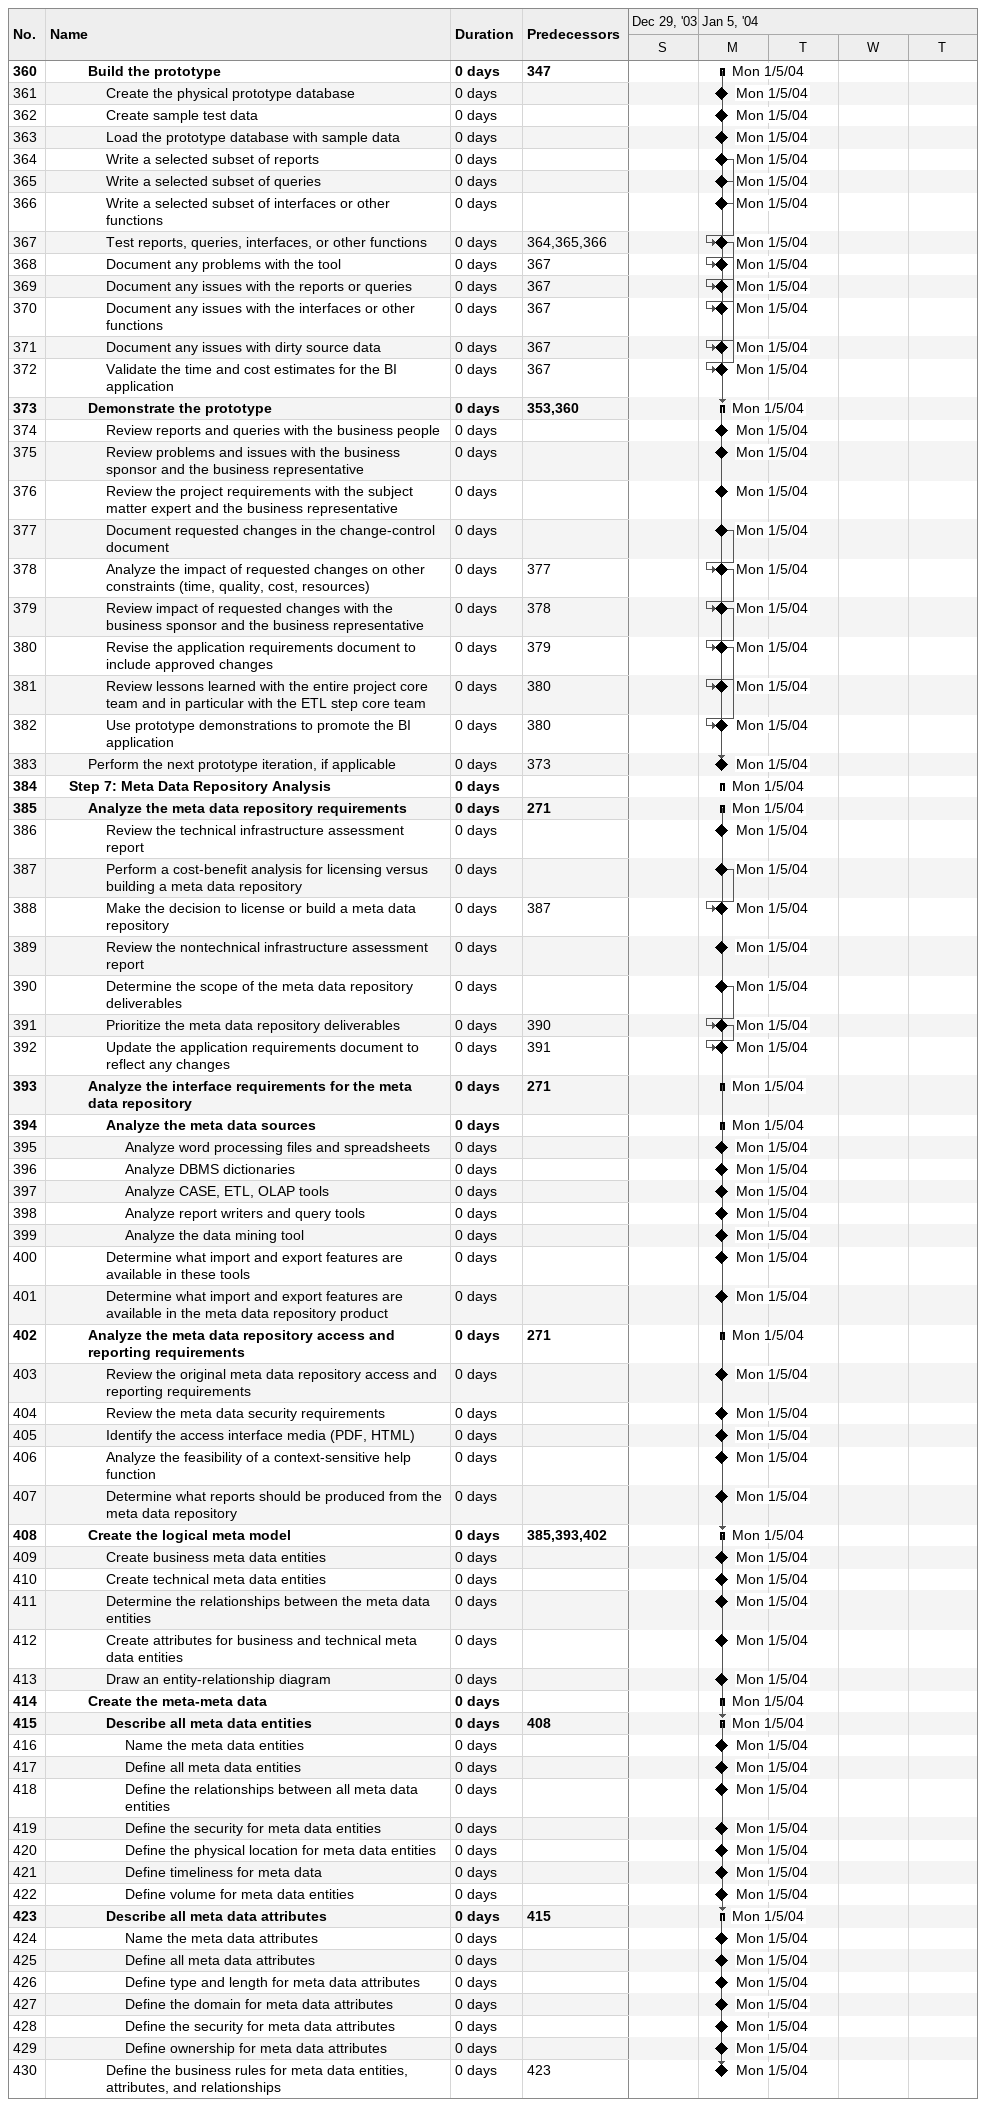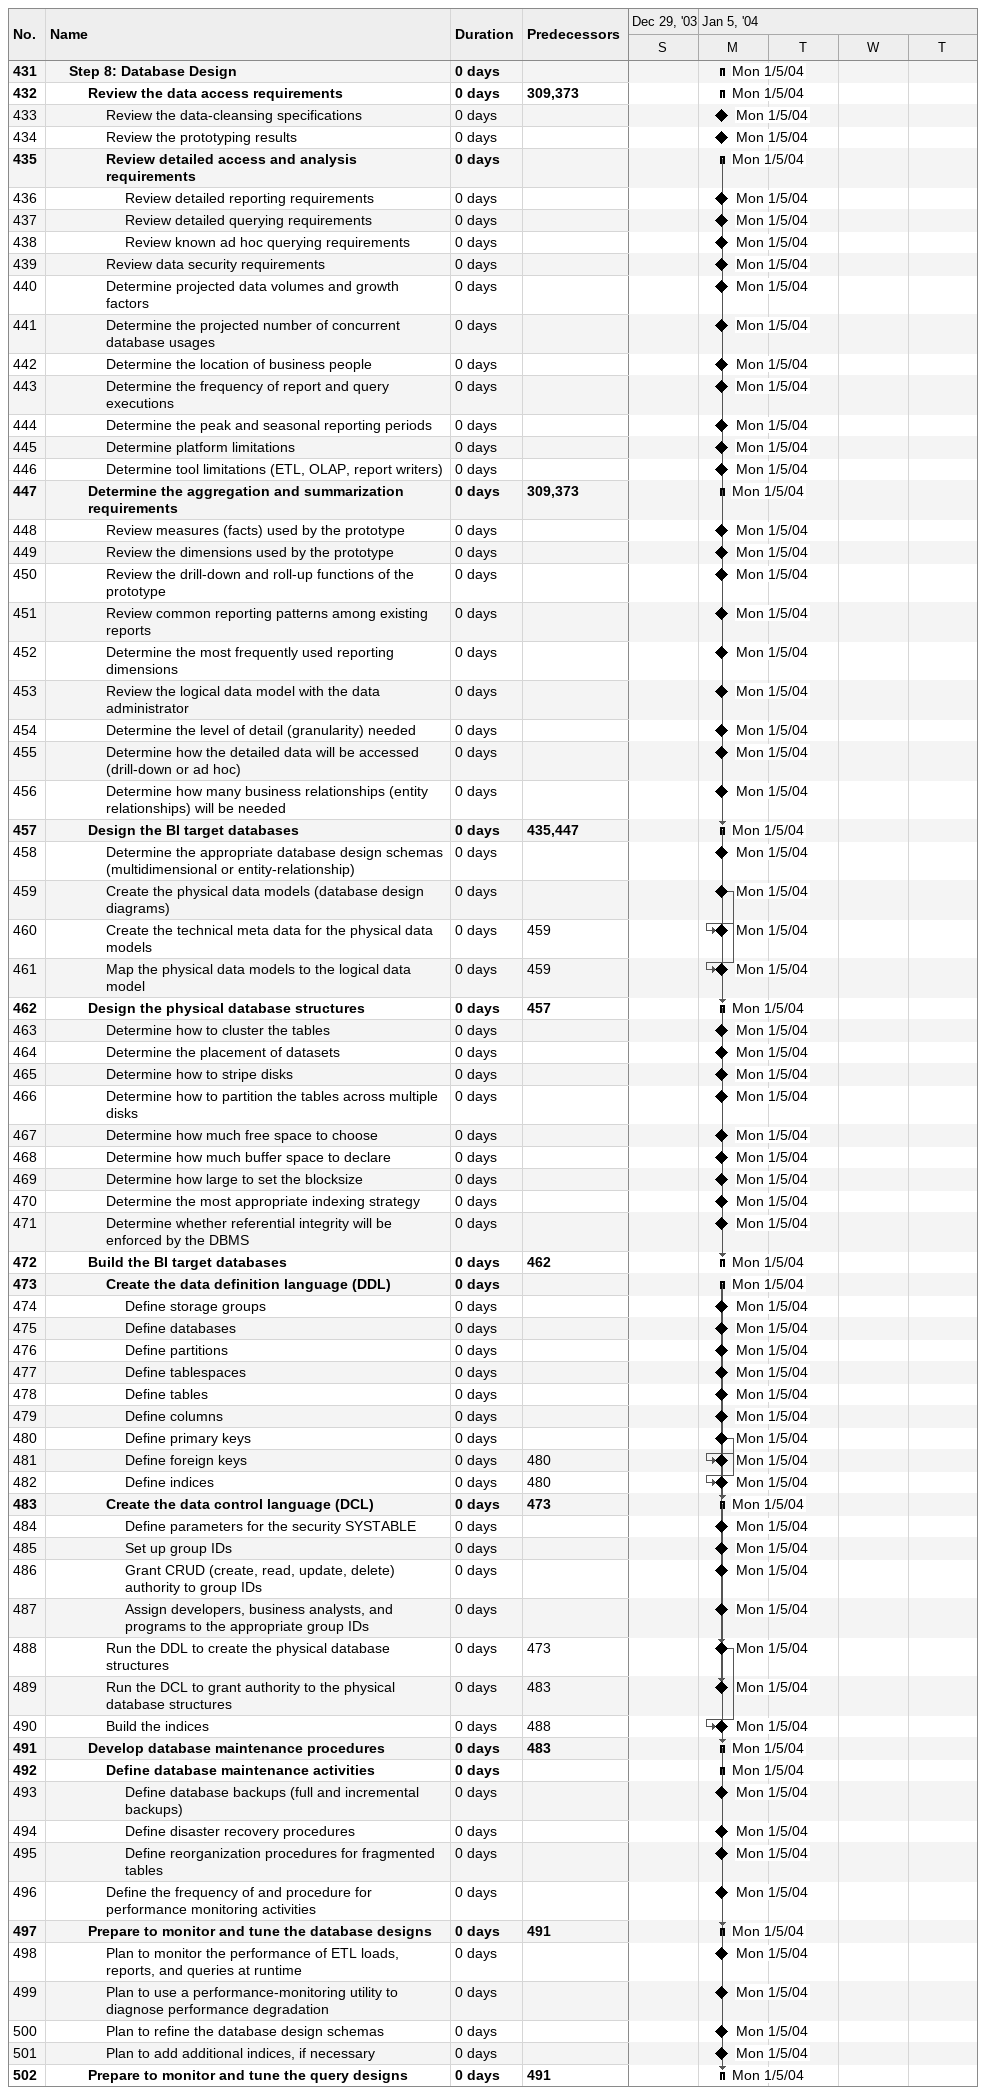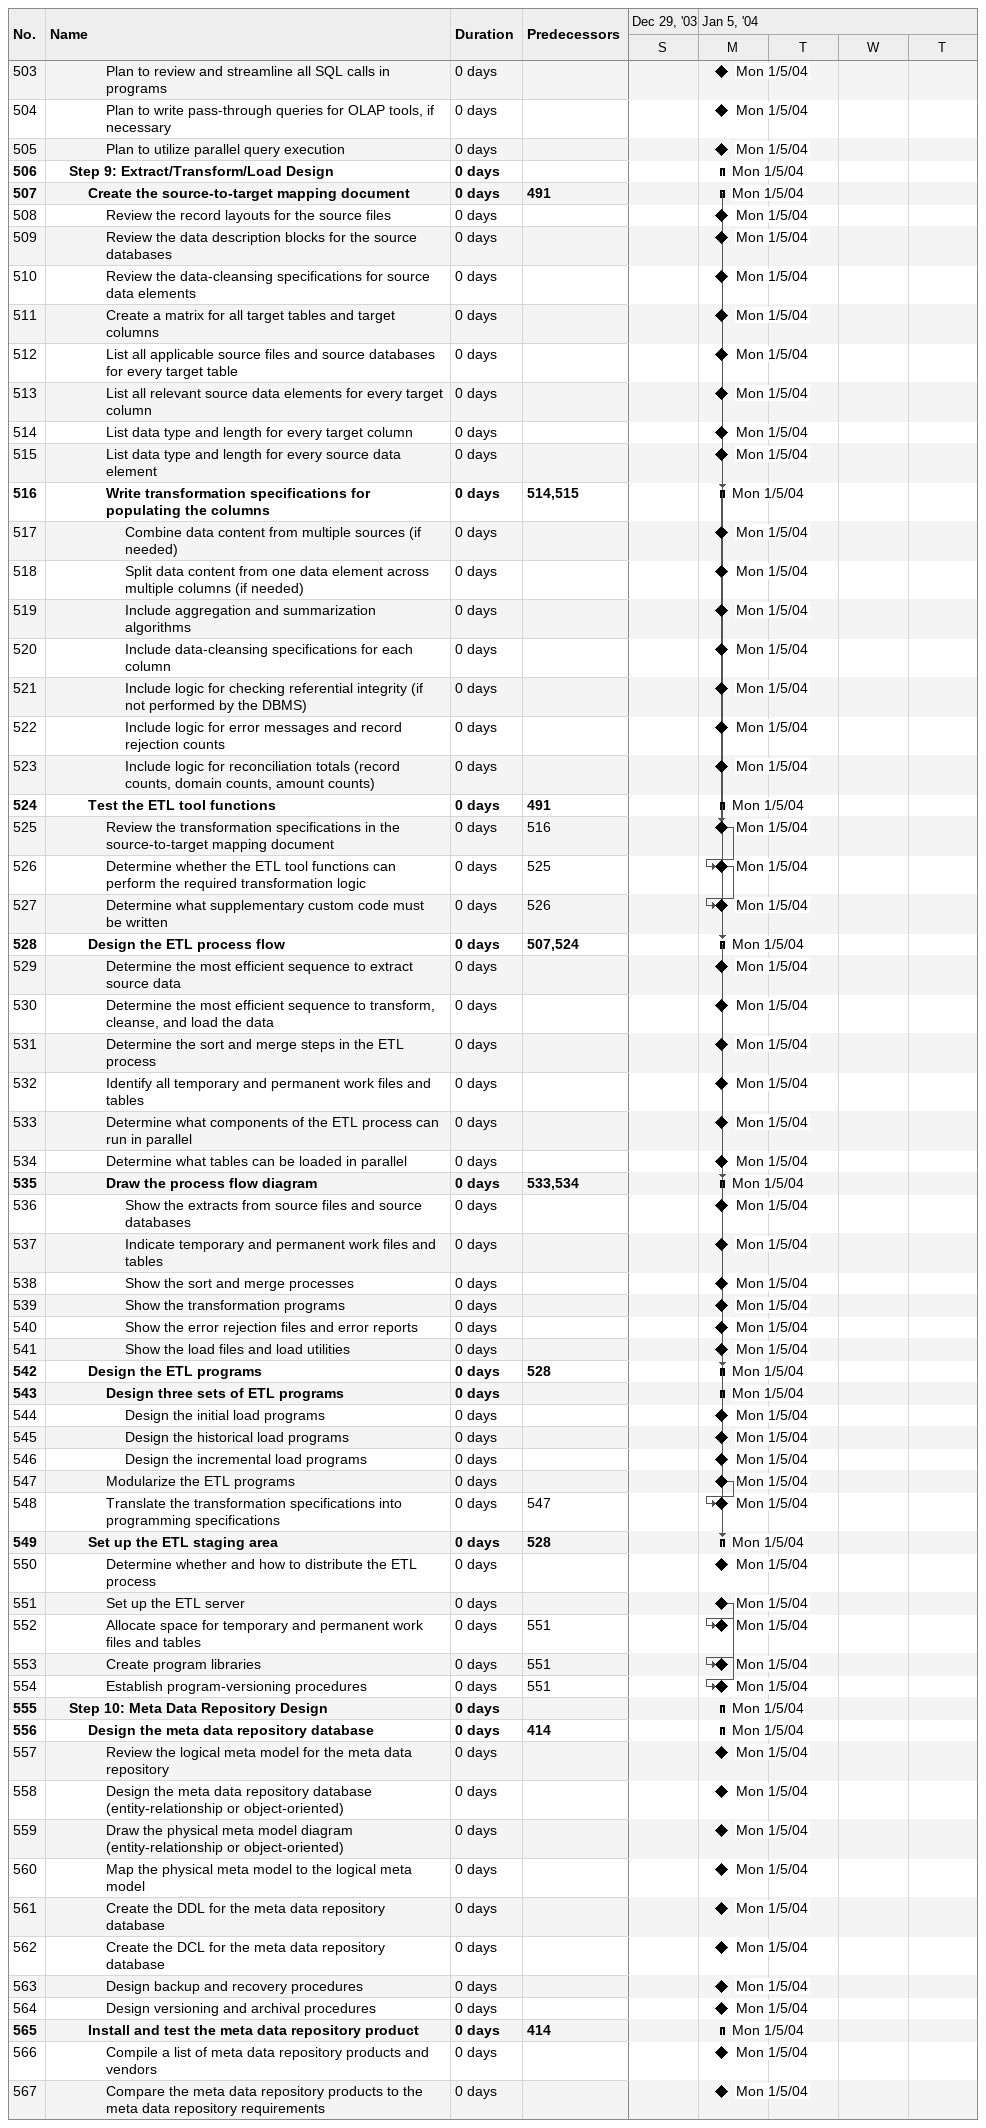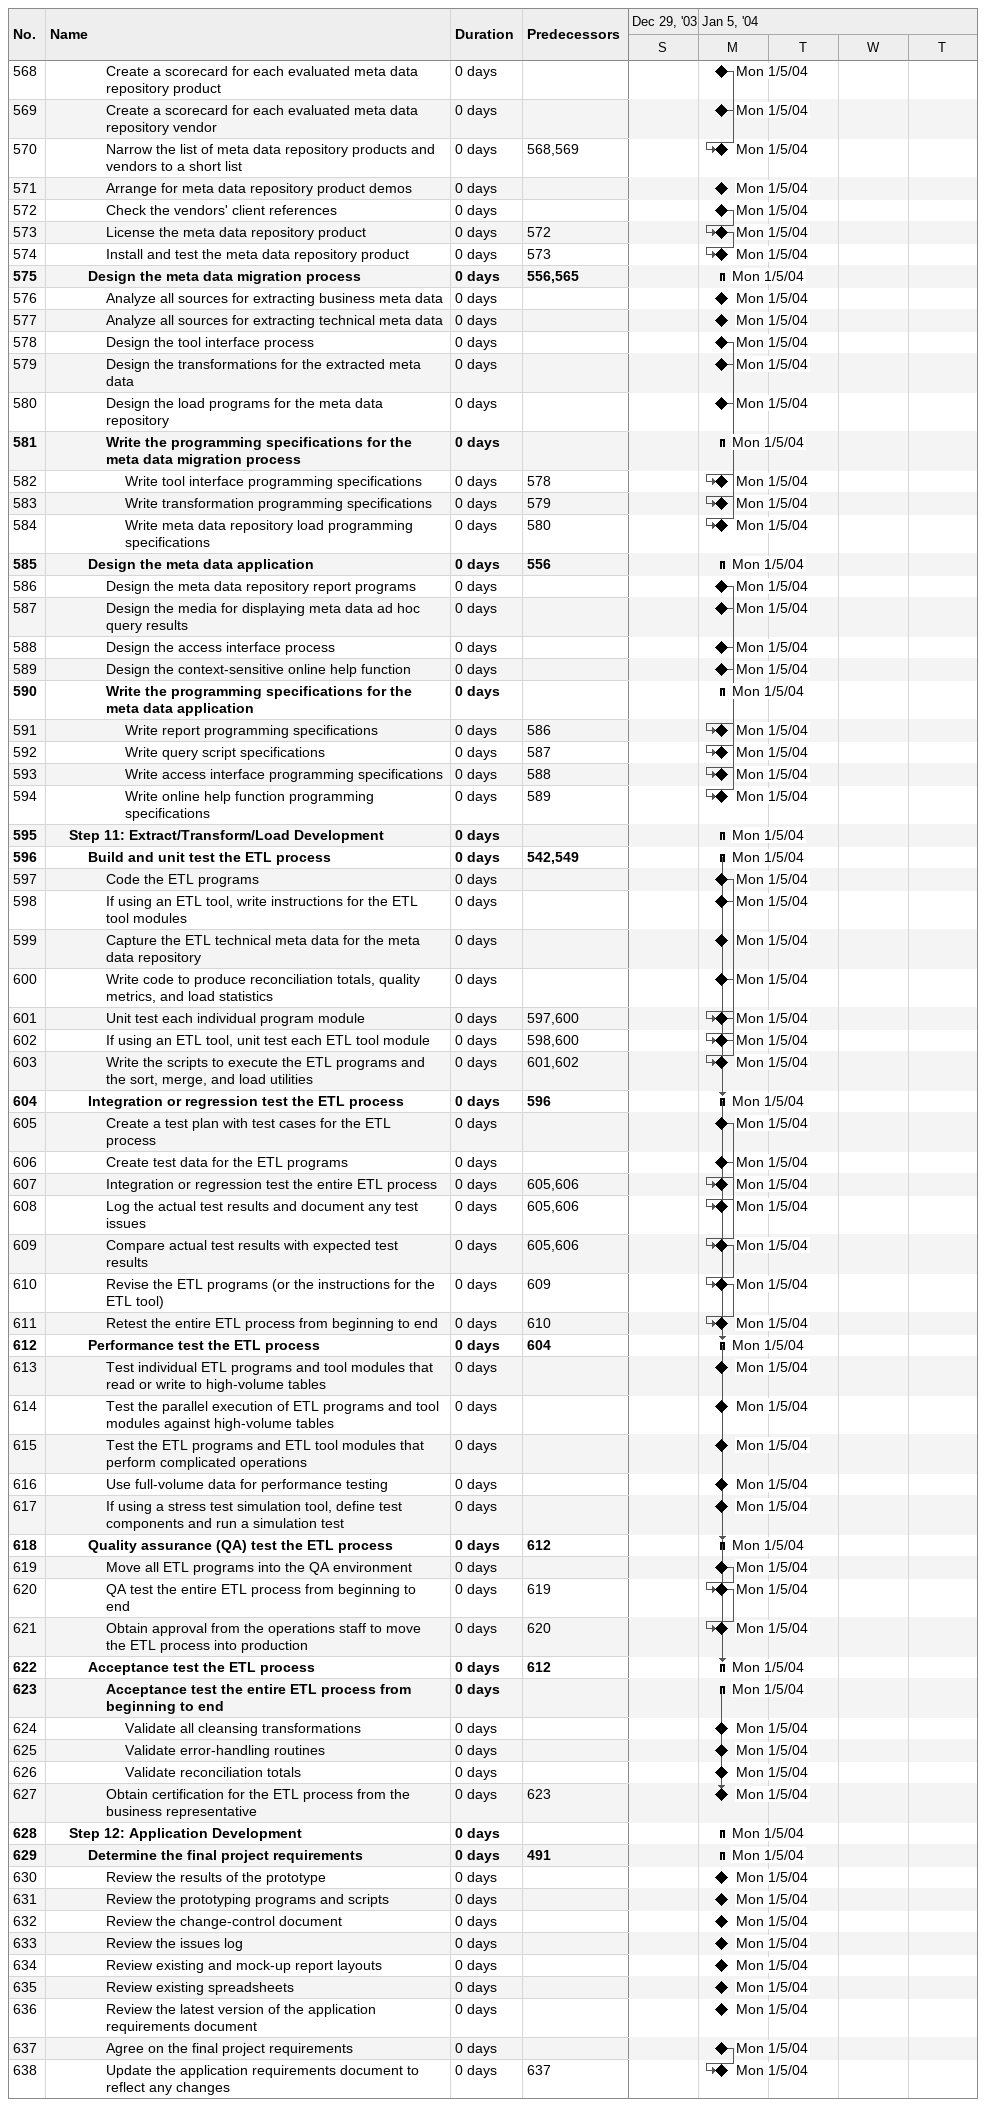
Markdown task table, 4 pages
| ID | Level | Task | Duration | Start | Finish | Predecessors |
|---|---|---|---|---|---|---|
| 360 | 3 | **Build the prototype** | 0d | 2004-01-05 | 2004-01-05 | 347 |
| 361 | 4 | Create the physical prototype database | 0d | 2004-01-05 | 2004-01-05 |  |
| 362 | 4 | Create sample test data | 0d | 2004-01-05 | 2004-01-05 |  |
| 363 | 4 | Load the prototype database with sample data | 0d | 2004-01-05 | 2004-01-05 |  |
| 364 | 4 | Write a selected subset of reports | 0d | 2004-01-05 | 2004-01-05 |  |
| 365 | 4 | Write a selected subset of queries | 0d | 2004-01-05 | 2004-01-05 |  |
| 366 | 4 | Write a selected subset of interfaces or other functions | 0d | 2004-01-05 | 2004-01-05 |  |
| 367 | 4 | Test reports, queries, interfaces, or other functions | 0d | 2004-01-05 | 2004-01-05 | 364, 365, 366 |
| 368 | 4 | Document any problems with the tool | 0d | 2004-01-05 | 2004-01-05 | 367 |
| 369 | 4 | Document any issues with the reports or queries | 0d | 2004-01-05 | 2004-01-05 | 367 |
| 370 | 4 | Document any issues with the interfaces or other functions | 0d | 2004-01-05 | 2004-01-05 | 367 |
| 371 | 4 | Document any issues with dirty source data | 0d | 2004-01-05 | 2004-01-05 | 367 |
| 372 | 4 | Validate the time and cost estimates for the BI application | 0d | 2004-01-05 | 2004-01-05 | 367 |
| 373 | 3 | **Demonstrate the prototype** | 0d | 2004-01-05 | 2004-01-05 | 353, 360 |
| 374 | 4 | Review reports and queries with the business people | 0d | 2004-01-05 | 2004-01-05 |  |
| 375 | 4 | Review problems and issues with the business sponsor and the business representative | 0d | 2004-01-05 | 2004-01-05 |  |
| 376 | 4 | Review the project requirements with the subject matter expert and the business representative | 0d | 2004-01-05 | 2004-01-05 |  |
| 377 | 4 | Document requested changes in the change-control document | 0d | 2004-01-05 | 2004-01-05 |  |
| 378 | 4 | Analyze the impact of requested changes on other constraints (time, quality, cost, resources) | 0d | 2004-01-05 | 2004-01-05 | 377 |
| 379 | 4 | Review impact of requested changes with the business sponsor and the business representative | 0d | 2004-01-05 | 2004-01-05 | 378 |
| 380 | 4 | Revise the application requirements document to include approved changes | 0d | 2004-01-05 | 2004-01-05 | 379 |
| 381 | 4 | Review lessons learned with the entire project core team and in particular with the ETL step core team | 0d | 2004-01-05 | 2004-01-05 | 380 |
| 382 | 4 | Use prototype demonstrations to promote the BI application | 0d | 2004-01-05 | 2004-01-05 | 380 |
| 383 | 3 | Perform the next prototype iteration, if applicable | 0d | 2004-01-05 | 2004-01-05 | 373 |
| 384 | 2 | **Step 7: Meta Data Repository Analysis** | 0d | 2004-01-05 | 2004-01-05 |  |
| 385 | 3 | **Analyze the meta data repository requirements** | 0d | 2004-01-05 | 2004-01-05 | 271 |
| 386 | 4 | Review the technical infrastructure assessment report | 0d | 2004-01-05 | 2004-01-05 |  |
| 387 | 4 | Perform a cost-benefit analysis for licensing versus building a meta data repository | 0d | 2004-01-05 | 2004-01-05 |  |
| 388 | 4 | Make the decision to license or build a meta data repository | 0d | 2004-01-05 | 2004-01-05 | 387 |
| 389 | 4 | Review the nontechnical infrastructure assessment report | 0d | 2004-01-05 | 2004-01-05 |  |
| 390 | 4 | Determine the scope of the meta data repository deliverables | 0d | 2004-01-05 | 2004-01-05 |  |
| 391 | 4 | Prioritize the meta data repository deliverables | 0d | 2004-01-05 | 2004-01-05 | 390 |
| 392 | 4 | Update the application requirements document to reflect any changes | 0d | 2004-01-05 | 2004-01-05 | 391 |
| 393 | 3 | **Analyze the interface requirements for the meta data repository** | 0d | 2004-01-05 | 2004-01-05 | 271 |
| 394 | 4 | **Analyze the meta data sources** | 0d | 2004-01-05 | 2004-01-05 |  |
| 395 | 5 | Analyze word processing files and spreadsheets | 0d | 2004-01-05 | 2004-01-05 |  |
| 396 | 5 | Analyze DBMS dictionaries | 0d | 2004-01-05 | 2004-01-05 |  |
| 397 | 5 | Analyze CASE, ETL, OLAP tools | 0d | 2004-01-05 | 2004-01-05 |  |
| 398 | 5 | Analyze report writers and query tools | 0d | 2004-01-05 | 2004-01-05 |  |
| 399 | 5 | Analyze the data mining tool | 0d | 2004-01-05 | 2004-01-05 |  |
| 400 | 4 | Determine what import and export features are available in these tools | 0d | 2004-01-05 | 2004-01-05 |  |
| 401 | 4 | Determine what import and export features are available in the meta data repository product | 0d | 2004-01-05 | 2004-01-05 |  |
| 402 | 3 | **Analyze the meta data repository access and reporting requirements** | 0d | 2004-01-05 | 2004-01-05 | 271 |
| 403 | 4 | Review the original meta data repository access and reporting requirements | 0d | 2004-01-05 | 2004-01-05 |  |
| 404 | 4 | Review the meta data security requirements | 0d | 2004-01-05 | 2004-01-05 |  |
| 405 | 4 | Identify the access interface media (PDF, HTML) | 0d | 2004-01-05 | 2004-01-05 |  |
| 406 | 4 | Analyze the feasibility of a context-sensitive help function | 0d | 2004-01-05 | 2004-01-05 |  |
| 407 | 4 | Determine what reports should be produced from the meta data repository | 0d | 2004-01-05 | 2004-01-05 |  |
| 408 | 3 | **Create the logical meta model** | 0d | 2004-01-05 | 2004-01-05 | 385, 393, 402 |
| 409 | 4 | Create business meta data entities | 0d | 2004-01-05 | 2004-01-05 |  |
| 410 | 4 | Create technical meta data entities | 0d | 2004-01-05 | 2004-01-05 |  |
| 411 | 4 | Determine the relationships between the meta data entities | 0d | 2004-01-05 | 2004-01-05 |  |
| 412 | 4 | Create attributes for business and technical meta data entities | 0d | 2004-01-05 | 2004-01-05 |  |
| 413 | 4 | Draw an entity-relationship diagram | 0d | 2004-01-05 | 2004-01-05 |  |
| 414 | 3 | **Create the meta-meta data** | 0d | 2004-01-05 | 2004-01-05 |  |
| 415 | 4 | **Describe all meta data entities** | 0d | 2004-01-05 | 2004-01-05 | 408 |
| 416 | 5 | Name the meta data entities | 0d | 2004-01-05 | 2004-01-05 |  |
| 417 | 5 | Define all meta data entities | 0d | 2004-01-05 | 2004-01-05 |  |
| 418 | 5 | Define the relationships between all meta data entities | 0d | 2004-01-05 | 2004-01-05 |  |
| 419 | 5 | Define the security for meta data entities | 0d | 2004-01-05 | 2004-01-05 |  |
| 420 | 5 | Define the physical location for meta data entities | 0d | 2004-01-05 | 2004-01-05 |  |
| 421 | 5 | Define timeliness for meta data | 0d | 2004-01-05 | 2004-01-05 |  |
| 422 | 5 | Define volume for meta data entities | 0d | 2004-01-05 | 2004-01-05 |  |
| 423 | 4 | **Describe all meta data attributes** | 0d | 2004-01-05 | 2004-01-05 | 415 |
| 424 | 5 | Name the meta data attributes | 0d | 2004-01-05 | 2004-01-05 |  |
| 425 | 5 | Define all meta data attributes | 0d | 2004-01-05 | 2004-01-05 |  |
| 426 | 5 | Define type and length for meta data attributes | 0d | 2004-01-05 | 2004-01-05 |  |
| 427 | 5 | Define the domain for meta data attributes | 0d | 2004-01-05 | 2004-01-05 |  |
| 428 | 5 | Define the security for meta data attributes | 0d | 2004-01-05 | 2004-01-05 |  |
| 429 | 5 | Define ownership for meta data attributes | 0d | 2004-01-05 | 2004-01-05 |  |
| 430 | 4 | Define the business rules for meta data entities, attributes, and relationships | 0d | 2004-01-05 | 2004-01-05 | 423 |
| 431 | 2 | **Step 8: Database Design** | 0d | 2004-01-05 | 2004-01-05 |  |
| 432 | 3 | **Review the data access requirements** | 0d | 2004-01-05 | 2004-01-05 | 309, 373 |
| 433 | 4 | Review the data-cleansing specifications | 0d | 2004-01-05 | 2004-01-05 |  |
| 434 | 4 | Review the prototyping results | 0d | 2004-01-05 | 2004-01-05 |  |
| 435 | 4 | **Review detailed access and analysis requirements** | 0d | 2004-01-05 | 2004-01-05 |  |
| 436 | 5 | Review detailed reporting requirements | 0d | 2004-01-05 | 2004-01-05 |  |
| 437 | 5 | Review detailed querying requirements | 0d | 2004-01-05 | 2004-01-05 |  |
| 438 | 5 | Review known ad hoc querying requirements | 0d | 2004-01-05 | 2004-01-05 |  |
| 439 | 4 | Review data security requirements | 0d | 2004-01-05 | 2004-01-05 |  |
| 440 | 4 | Determine projected data volumes and growth factors | 0d | 2004-01-05 | 2004-01-05 |  |
| 441 | 4 | Determine the projected number of concurrent database usages | 0d | 2004-01-05 | 2004-01-05 |  |
| 442 | 4 | Determine the location of business people | 0d | 2004-01-05 | 2004-01-05 |  |
| 443 | 4 | Determine the frequency of report and query executions | 0d | 2004-01-05 | 2004-01-05 |  |
| 444 | 4 | Determine the peak and seasonal reporting periods | 0d | 2004-01-05 | 2004-01-05 |  |
| 445 | 4 | Determine platform limitations | 0d | 2004-01-05 | 2004-01-05 |  |
| 446 | 4 | Determine tool limitations (ETL, OLAP, report writers) | 0d | 2004-01-05 | 2004-01-05 |  |
| 447 | 3 | **Determine the aggregation and summarization requirements** | 0d | 2004-01-05 | 2004-01-05 | 309, 373 |
| 448 | 4 | Review measures (facts) used by the prototype | 0d | 2004-01-05 | 2004-01-05 |  |
| 449 | 4 | Review the dimensions used by the prototype | 0d | 2004-01-05 | 2004-01-05 |  |
| 450 | 4 | Review the drill-down and roll-up functions of the prototype | 0d | 2004-01-05 | 2004-01-05 |  |
| 451 | 4 | Review common reporting patterns among existing reports | 0d | 2004-01-05 | 2004-01-05 |  |
| 452 | 4 | Determine the most frequently used reporting dimensions | 0d | 2004-01-05 | 2004-01-05 |  |
| 453 | 4 | Review the logical data model with the data administrator | 0d | 2004-01-05 | 2004-01-05 |  |
| 454 | 4 | Determine the level of detail (granularity) needed | 0d | 2004-01-05 | 2004-01-05 |  |
| 455 | 4 | Determine how the detailed data will be accessed (drill-down or ad hoc) | 0d | 2004-01-05 | 2004-01-05 |  |
| 456 | 4 | Determine how many business relationships (entity relationships) will be needed | 0d | 2004-01-05 | 2004-01-05 |  |
| 457 | 3 | **Design the BI target databases** | 0d | 2004-01-05 | 2004-01-05 | 435, 447 |
| 458 | 4 | Determine the appropriate database design schemas (multidimensional or entity-relationship) | 0d | 2004-01-05 | 2004-01-05 |  |
| 459 | 4 | Create the physical data models (database design diagrams) | 0d | 2004-01-05 | 2004-01-05 |  |
| 460 | 4 | Create the technical meta data for the physical data models | 0d | 2004-01-05 | 2004-01-05 | 459 |
| 461 | 4 | Map the physical data models to the logical data model | 0d | 2004-01-05 | 2004-01-05 | 459 |
| 462 | 3 | **Design the physical database structures** | 0d | 2004-01-05 | 2004-01-05 | 457 |
| 463 | 4 | Determine how to cluster the tables | 0d | 2004-01-05 | 2004-01-05 |  |
| 464 | 4 | Determine the placement of datasets | 0d | 2004-01-05 | 2004-01-05 |  |
| 465 | 4 | Determine how to stripe disks | 0d | 2004-01-05 | 2004-01-05 |  |
| 466 | 4 | Determine how to partition the tables across multiple disks | 0d | 2004-01-05 | 2004-01-05 |  |
| 467 | 4 | Determine how much free space to choose | 0d | 2004-01-05 | 2004-01-05 |  |
| 468 | 4 | Determine how much buffer space to declare | 0d | 2004-01-05 | 2004-01-05 |  |
| 469 | 4 | Determine how large to set the blocksize | 0d | 2004-01-05 | 2004-01-05 |  |
| 470 | 4 | Determine the most appropriate indexing strategy | 0d | 2004-01-05 | 2004-01-05 |  |
| 471 | 4 | Determine whether referential integrity will be enforced by the DBMS | 0d | 2004-01-05 | 2004-01-05 |  |
| 472 | 3 | **Build the BI target databases** | 0d | 2004-01-05 | 2004-01-05 | 462 |
| 473 | 4 | **Create the data definition language (DDL)** | 0d | 2004-01-05 | 2004-01-05 |  |
| 474 | 5 | Define storage groups | 0d | 2004-01-05 | 2004-01-05 |  |
| 475 | 5 | Define databases | 0d | 2004-01-05 | 2004-01-05 |  |
| 476 | 5 | Define partitions | 0d | 2004-01-05 | 2004-01-05 |  |
| 477 | 5 | Define tablespaces | 0d | 2004-01-05 | 2004-01-05 |  |
| 478 | 5 | Define tables | 0d | 2004-01-05 | 2004-01-05 |  |
| 479 | 5 | Define columns | 0d | 2004-01-05 | 2004-01-05 |  |
| 480 | 5 | Define primary keys | 0d | 2004-01-05 | 2004-01-05 |  |
| 481 | 5 | Define foreign keys | 0d | 2004-01-05 | 2004-01-05 | 480 |
| 482 | 5 | Define indices | 0d | 2004-01-05 | 2004-01-05 | 480 |
| 483 | 4 | **Create the data control language (DCL)** | 0d | 2004-01-05 | 2004-01-05 | 473 |
| 484 | 5 | Define parameters for the security SYSTABLE | 0d | 2004-01-05 | 2004-01-05 |  |
| 485 | 5 | Set up group IDs | 0d | 2004-01-05 | 2004-01-05 |  |
| 486 | 5 | Grant CRUD (create, read, update, delete) authority to group IDs | 0d | 2004-01-05 | 2004-01-05 |  |
| 487 | 5 | Assign developers, business analysts, and programs to the appropriate group IDs | 0d | 2004-01-05 | 2004-01-05 |  |
| 488 | 4 | Run the DDL to create the physical database structures | 0d | 2004-01-05 | 2004-01-05 | 473 |
| 489 | 4 | Run the DCL to grant authority to the physical database structures | 0d | 2004-01-05 | 2004-01-05 | 483 |
| 490 | 4 | Build the indices | 0d | 2004-01-05 | 2004-01-05 | 488 |
| 491 | 3 | **Develop database maintenance procedures** | 0d | 2004-01-05 | 2004-01-05 | 483 |
| 492 | 4 | **Define database maintenance activities** | 0d | 2004-01-05 | 2004-01-05 |  |
| 493 | 5 | Define database backups (full and incremental backups) | 0d | 2004-01-05 | 2004-01-05 |  |
| 494 | 5 | Define disaster recovery procedures | 0d | 2004-01-05 | 2004-01-05 |  |
| 495 | 5 | Define reorganization procedures for fragmented tables | 0d | 2004-01-05 | 2004-01-05 |  |
| 496 | 4 | Define the frequency of and procedure for performance monitoring activities | 0d | 2004-01-05 | 2004-01-05 |  |
| 497 | 3 | **Prepare to monitor and tune the database designs** | 0d | 2004-01-05 | 2004-01-05 | 491 |
| 498 | 4 | Plan to monitor the performance of ETL loads, reports, and queries at runtime | 0d | 2004-01-05 | 2004-01-05 |  |
| 499 | 4 | Plan to use a performance-monitoring utility to diagnose performance degradation | 0d | 2004-01-05 | 2004-01-05 |  |
| 500 | 4 | Plan to refine the database design schemas | 0d | 2004-01-05 | 2004-01-05 |  |
| 501 | 4 | Plan to add additional indices, if necessary | 0d | 2004-01-05 | 2004-01-05 |  |
| 502 | 3 | **Prepare to monitor and tune the query designs** | 0d | 2004-01-05 | 2004-01-05 | 491 |
| 503 | 4 | Plan to review and streamline all SQL calls in programs | 0d | 2004-01-05 | 2004-01-05 |  |
| 504 | 4 | Plan to write pass-through queries for OLAP tools, if necessary | 0d | 2004-01-05 | 2004-01-05 |  |
| 505 | 4 | Plan to utilize parallel query execution | 0d | 2004-01-05 | 2004-01-05 |  |
| 506 | 2 | **Step 9: Extract/Transform/Load Design** | 0d | 2004-01-05 | 2004-01-05 |  |
| 507 | 3 | **Create the source-to-target mapping document** | 0d | 2004-01-05 | 2004-01-05 | 491 |
| 508 | 4 | Review the record layouts for the source files | 0d | 2004-01-05 | 2004-01-05 |  |
| 509 | 4 | Review the data description blocks for the source databases | 0d | 2004-01-05 | 2004-01-05 |  |
| 510 | 4 | Review the data-cleansing specifications for source data elements | 0d | 2004-01-05 | 2004-01-05 |  |
| 511 | 4 | Create a matrix for all target tables and target columns | 0d | 2004-01-05 | 2004-01-05 |  |
| 512 | 4 | List all applicable source files and source databases for every target table | 0d | 2004-01-05 | 2004-01-05 |  |
| 513 | 4 | List all relevant source data elements for every target column | 0d | 2004-01-05 | 2004-01-05 |  |
| 514 | 4 | List data type and length for every target column | 0d | 2004-01-05 | 2004-01-05 |  |
| 515 | 4 | List data type and length for every source data element | 0d | 2004-01-05 | 2004-01-05 |  |
| 516 | 4 | **Write transformation specifications for populating the columns** | 0d | 2004-01-05 | 2004-01-05 | 514, 515 |
| 517 | 5 | Combine data content from multiple sources (if needed) | 0d | 2004-01-05 | 2004-01-05 |  |
| 518 | 5 | Split data content from one data element across multiple columns (if needed) | 0d | 2004-01-05 | 2004-01-05 |  |
| 519 | 5 | Include aggregation and summarization algorithms | 0d | 2004-01-05 | 2004-01-05 |  |
| 520 | 5 | Include data-cleansing specifications for each column | 0d | 2004-01-05 | 2004-01-05 |  |
| 521 | 5 | Include logic for checking referential integrity (if not performed by the DBMS) | 0d | 2004-01-05 | 2004-01-05 |  |
| 522 | 5 | Include logic for error messages and record rejection counts | 0d | 2004-01-05 | 2004-01-05 |  |
| 523 | 5 | Include logic for reconciliation totals (record counts, domain counts, amount counts) | 0d | 2004-01-05 | 2004-01-05 |  |
| 524 | 3 | **Test the ETL tool functions** | 0d | 2004-01-05 | 2004-01-05 | 491 |
| 525 | 4 | Review the transformation specifications in the source-to-target mapping document | 0d | 2004-01-05 | 2004-01-05 | 516 |
| 526 | 4 | Determine whether the ETL tool functions can perform the required transformation logic | 0d | 2004-01-05 | 2004-01-05 | 525 |
| 527 | 4 | Determine what supplementary custom code must be written | 0d | 2004-01-05 | 2004-01-05 | 526 |
| 528 | 3 | **Design the ETL process flow** | 0d | 2004-01-05 | 2004-01-05 | 507, 524 |
| 529 | 4 | Determine the most efficient sequence to extract source data | 0d | 2004-01-05 | 2004-01-05 |  |
| 530 | 4 | Determine the most efficient sequence to transform, cleanse, and load the data | 0d | 2004-01-05 | 2004-01-05 |  |
| 531 | 4 | Determine the sort and merge steps in the ETL process | 0d | 2004-01-05 | 2004-01-05 |  |
| 532 | 4 | Identify all temporary and permanent work files and tables | 0d | 2004-01-05 | 2004-01-05 |  |
| 533 | 4 | Determine what components of the ETL process can run in parallel | 0d | 2004-01-05 | 2004-01-05 |  |
| 534 | 4 | Determine what tables can be loaded in parallel | 0d | 2004-01-05 | 2004-01-05 |  |
| 535 | 4 | **Draw the process flow diagram** | 0d | 2004-01-05 | 2004-01-05 | 533, 534 |
| 536 | 5 | Show the extracts from source files and source databases | 0d | 2004-01-05 | 2004-01-05 |  |
| 537 | 5 | Indicate temporary and permanent work files and tables | 0d | 2004-01-05 | 2004-01-05 |  |
| 538 | 5 | Show the sort and merge processes | 0d | 2004-01-05 | 2004-01-05 |  |
| 539 | 5 | Show the transformation programs | 0d | 2004-01-05 | 2004-01-05 |  |
| 540 | 5 | Show the error rejection files and error reports | 0d | 2004-01-05 | 2004-01-05 |  |
| 541 | 5 | Show the load files and load utilities | 0d | 2004-01-05 | 2004-01-05 |  |
| 542 | 3 | **Design the ETL programs** | 0d | 2004-01-05 | 2004-01-05 | 528 |
| 543 | 4 | **Design three sets of ETL programs** | 0d | 2004-01-05 | 2004-01-05 |  |
| 544 | 5 | Design the initial load programs | 0d | 2004-01-05 | 2004-01-05 |  |
| 545 | 5 | Design the historical load programs | 0d | 2004-01-05 | 2004-01-05 |  |
| 546 | 5 | Design the incremental load programs | 0d | 2004-01-05 | 2004-01-05 |  |
| 547 | 4 | Modularize the ETL programs | 0d | 2004-01-05 | 2004-01-05 |  |
| 548 | 4 | Translate the transformation specifications into programming specifications | 0d | 2004-01-05 | 2004-01-05 | 547 |
| 549 | 3 | **Set up the ETL staging area** | 0d | 2004-01-05 | 2004-01-05 | 528 |
| 550 | 4 | Determine whether and how to distribute the ETL process | 0d | 2004-01-05 | 2004-01-05 |  |
| 551 | 4 | Set up the ETL server | 0d | 2004-01-05 | 2004-01-05 |  |
| 552 | 4 | Allocate space for temporary and permanent work files and tables | 0d | 2004-01-05 | 2004-01-05 | 551 |
| 553 | 4 | Create program libraries | 0d | 2004-01-05 | 2004-01-05 | 551 |
| 554 | 4 | Establish program-versioning procedures | 0d | 2004-01-05 | 2004-01-05 | 551 |
| 555 | 2 | **Step 10: Meta Data Repository Design** | 0d | 2004-01-05 | 2004-01-05 |  |
| 556 | 3 | **Design the meta data repository database** | 0d | 2004-01-05 | 2004-01-05 | 414 |
| 557 | 4 | Review the logical meta model for the meta data repository | 0d | 2004-01-05 | 2004-01-05 |  |
| 558 | 4 | Design the meta data repository database (entity-relationship or object-oriented) | 0d | 2004-01-05 | 2004-01-05 |  |
| 559 | 4 | Draw the physical meta model diagram (entity-relationship or object-oriented) | 0d | 2004-01-05 | 2004-01-05 |  |
| 560 | 4 | Map the physical meta model to the logical meta model | 0d | 2004-01-05 | 2004-01-05 |  |
| 561 | 4 | Create the DDL for the meta data repository database | 0d | 2004-01-05 | 2004-01-05 |  |
| 562 | 4 | Create the DCL for the meta data repository database | 0d | 2004-01-05 | 2004-01-05 |  |
| 563 | 4 | Design backup and recovery procedures | 0d | 2004-01-05 | 2004-01-05 |  |
| 564 | 4 | Design versioning and archival procedures | 0d | 2004-01-05 | 2004-01-05 |  |
| 565 | 3 | **Install and test the meta data repository product** | 0d | 2004-01-05 | 2004-01-05 | 414 |
| 566 | 4 | Compile a list of meta data repository products and vendors | 0d | 2004-01-05 | 2004-01-05 |  |
| 567 | 4 | Compare the meta data repository products to the meta data repository requirements | 0d | 2004-01-05 | 2004-01-05 |  |
| 568 | 4 | Create a scorecard for each evaluated meta data repository product | 0d | 2004-01-05 | 2004-01-05 |  |
| 569 | 4 | Create a scorecard for each evaluated meta data repository vendor | 0d | 2004-01-05 | 2004-01-05 |  |
| 570 | 4 | Narrow the list of meta data repository products and vendors to a short list | 0d | 2004-01-05 | 2004-01-05 | 568, 569 |
| 571 | 4 | Arrange for meta data repository product demos | 0d | 2004-01-05 | 2004-01-05 |  |
| 572 | 4 | Check the vendors' client references | 0d | 2004-01-05 | 2004-01-05 |  |
| 573 | 4 | License the meta data repository product | 0d | 2004-01-05 | 2004-01-05 | 572 |
| 574 | 4 | Install and test the meta data repository product | 0d | 2004-01-05 | 2004-01-05 | 573 |
| 575 | 3 | **Design the meta data migration process** | 0d | 2004-01-05 | 2004-01-05 | 556, 565 |
| 576 | 4 | Analyze all sources for extracting business meta data | 0d | 2004-01-05 | 2004-01-05 |  |
| 577 | 4 | Analyze all sources for extracting technical meta data | 0d | 2004-01-05 | 2004-01-05 |  |
| 578 | 4 | Design the tool interface process | 0d | 2004-01-05 | 2004-01-05 |  |
| 579 | 4 | Design the transformations for the extracted meta data | 0d | 2004-01-05 | 2004-01-05 |  |
| 580 | 4 | Design the load programs for the meta data repository | 0d | 2004-01-05 | 2004-01-05 |  |
| 581 | 4 | **Write the programming specifications for the meta data migration process** | 0d | 2004-01-05 | 2004-01-05 |  |
| 582 | 5 | Write tool interface programming specifications | 0d | 2004-01-05 | 2004-01-05 | 578 |
| 583 | 5 | Write transformation programming specifications | 0d | 2004-01-05 | 2004-01-05 | 579 |
| 584 | 5 | Write meta data repository load programming specifications | 0d | 2004-01-05 | 2004-01-05 | 580 |
| 585 | 3 | **Design the meta data application** | 0d | 2004-01-05 | 2004-01-05 | 556 |
| 586 | 4 | Design the meta data repository report programs | 0d | 2004-01-05 | 2004-01-05 |  |
| 587 | 4 | Design the media for displaying meta data ad hoc query results | 0d | 2004-01-05 | 2004-01-05 |  |
| 588 | 4 | Design the access interface process | 0d | 2004-01-05 | 2004-01-05 |  |
| 589 | 4 | Design the context-sensitive online help function | 0d | 2004-01-05 | 2004-01-05 |  |
| 590 | 4 | **Write the programming specifications for the meta data application** | 0d | 2004-01-05 | 2004-01-05 |  |
| 591 | 5 | Write report programming specifications | 0d | 2004-01-05 | 2004-01-05 | 586 |
| 592 | 5 | Write query script specifications | 0d | 2004-01-05 | 2004-01-05 | 587 |
| 593 | 5 | Write access interface programming specifications | 0d | 2004-01-05 | 2004-01-05 | 588 |
| 594 | 5 | Write online help function programming specifications | 0d | 2004-01-05 | 2004-01-05 | 589 |
| 595 | 2 | **Step 11: Extract/Transform/Load Development** | 0d | 2004-01-05 | 2004-01-05 |  |
| 596 | 3 | **Build and unit test the ETL process** | 0d | 2004-01-05 | 2004-01-05 | 542, 549 |
| 597 | 4 | Code the ETL programs | 0d | 2004-01-05 | 2004-01-05 |  |
| 598 | 4 | If using an ETL tool, write instructions for the ETL tool modules | 0d | 2004-01-05 | 2004-01-05 |  |
| 599 | 4 | Capture the ETL technical meta data for the meta data repository | 0d | 2004-01-05 | 2004-01-05 |  |
| 600 | 4 | Write code to produce reconciliation totals, quality metrics, and load statistics | 0d | 2004-01-05 | 2004-01-05 |  |
| 601 | 4 | Unit test each individual program module | 0d | 2004-01-05 | 2004-01-05 | 597, 600 |
| 602 | 4 | If using an ETL tool, unit test each ETL tool module | 0d | 2004-01-05 | 2004-01-05 | 598, 600 |
| 603 | 4 | Write the scripts to execute the ETL programs and the sort, merge, and load utilities | 0d | 2004-01-05 | 2004-01-05 | 601, 602 |
| 604 | 3 | **Integration or regression test the ETL process** | 0d | 2004-01-05 | 2004-01-05 | 596 |
| 605 | 4 | Create a test plan with test cases for the ETL process | 0d | 2004-01-05 | 2004-01-05 |  |
| 606 | 4 | Create test data for the ETL programs | 0d | 2004-01-05 | 2004-01-05 |  |
| 607 | 4 | Integration or regression test the entire ETL process | 0d | 2004-01-05 | 2004-01-05 | 605, 606 |
| 608 | 4 | Log the actual test results and document any test issues | 0d | 2004-01-05 | 2004-01-05 | 605, 606 |
| 609 | 4 | Compare actual test results with expected test results | 0d | 2004-01-05 | 2004-01-05 | 605, 606 |
| 610 | 4 | Revise the ETL programs (or the instructions for the ETL tool) | 0d | 2004-01-05 | 2004-01-05 | 609 |
| 611 | 4 | Retest the entire ETL process from beginning to end | 0d | 2004-01-05 | 2004-01-05 | 610 |
| 612 | 3 | **Performance test the ETL process** | 0d | 2004-01-05 | 2004-01-05 | 604 |
| 613 | 4 | Test individual ETL programs and tool modules that read or write to high-volume tables | 0d | 2004-01-05 | 2004-01-05 |  |
| 614 | 4 | Test the parallel execution of ETL programs and tool modules against high-volume tables | 0d | 2004-01-05 | 2004-01-05 |  |
| 615 | 4 | Test the ETL programs and ETL tool modules that perform complicated operations | 0d | 2004-01-05 | 2004-01-05 |  |
| 616 | 4 | Use full-volume data for performance testing | 0d | 2004-01-05 | 2004-01-05 |  |
| 617 | 4 | If using a stress test simulation tool, define test components and run a simulation test | 0d | 2004-01-05 | 2004-01-05 |  |
| 618 | 3 | **Quality assurance (QA) test the ETL process** | 0d | 2004-01-05 | 2004-01-05 | 612 |
| 619 | 4 | Move all ETL programs into the QA environment | 0d | 2004-01-05 | 2004-01-05 |  |
| 620 | 4 | QA test the entire ETL process from beginning to end | 0d | 2004-01-05 | 2004-01-05 | 619 |
| 621 | 4 | Obtain approval from the operations staff to move the ETL process into production | 0d | 2004-01-05 | 2004-01-05 | 620 |
| 622 | 3 | **Acceptance test the ETL process** | 0d | 2004-01-05 | 2004-01-05 | 612 |
| 623 | 4 | **Acceptance test the entire ETL process from beginning to end** | 0d | 2004-01-05 | 2004-01-05 |  |
| 624 | 5 | Validate all cleansing transformations | 0d | 2004-01-05 | 2004-01-05 |  |
| 625 | 5 | Validate error-handling routines | 0d | 2004-01-05 | 2004-01-05 |  |
| 626 | 5 | Validate reconciliation totals | 0d | 2004-01-05 | 2004-01-05 |  |
| 627 | 4 | Obtain certification for the ETL process from the business representative | 0d | 2004-01-05 | 2004-01-05 | 623 |
| 628 | 2 | **Step 12: Application Development** | 0d | 2004-01-05 | 2004-01-05 |  |
| 629 | 3 | **Determine the final project requirements** | 0d | 2004-01-05 | 2004-01-05 | 491 |
| 630 | 4 | Review the results of the prototype | 0d | 2004-01-05 | 2004-01-05 |  |
| 631 | 4 | Review the prototyping programs and scripts | 0d | 2004-01-05 | 2004-01-05 |  |
| 632 | 4 | Review the change-control document | 0d | 2004-01-05 | 2004-01-05 |  |
| 633 | 4 | Review the issues log | 0d | 2004-01-05 | 2004-01-05 |  |
| 634 | 4 | Review existing and mock-up report layouts | 0d | 2004-01-05 | 2004-01-05 |  |
| 635 | 4 | Review existing spreadsheets | 0d | 2004-01-05 | 2004-01-05 |  |
| 636 | 4 | Review the latest version of the application requirements document | 0d | 2004-01-05 | 2004-01-05 |  |
| 637 | 4 | Agree on the final project requirements | 0d | 2004-01-05 | 2004-01-05 |  |
| 638 | 4 | Update the application requirements document to reflect any changes | 0d | 2004-01-05 | 2004-01-05 | 637 |
